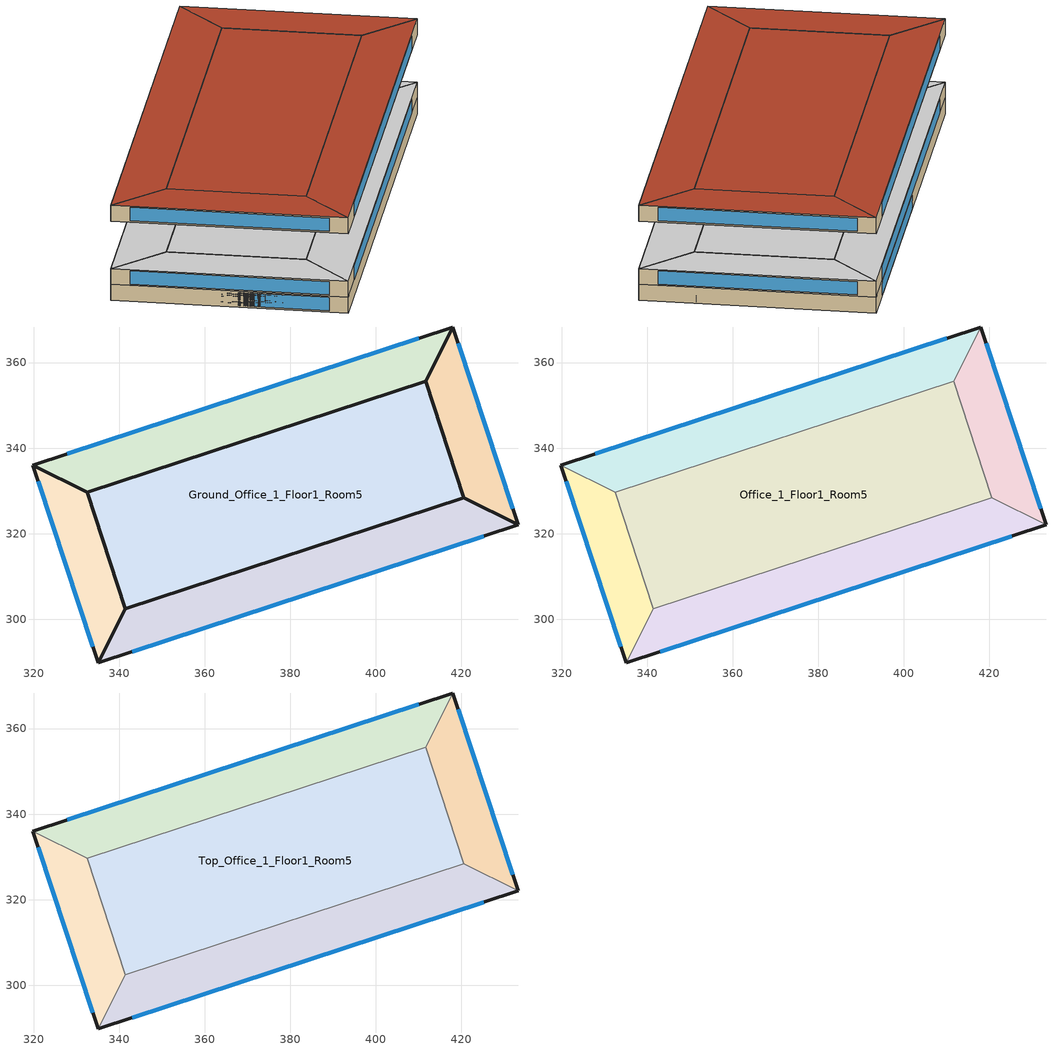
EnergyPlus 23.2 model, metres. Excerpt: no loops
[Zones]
Ground_Office_1_Floor1_Room1
 floor ground (Typical Insulated Carpeted 8in Slab Floor-R5): 418.04,368.29 433.24,322.07 420.61,328.45 411.66,355.67 z0
 wall ground (Generic Interior Wall): 418.04,368.29 411.66,355.67 420.61,328.45 433.24,322.07 z0:3.5
 wall ground (Typical Insulated Steel Framed Exterior Wall-R19): 433.24,322.07 418.04,368.29 z0:3.5
 window inside (U 0.48 SHGC 0.40 Dbl Ref-D Clr 6mm/13mm): 431.99,325.84 419.28,364.52 z0.29:3.21
 ceiling ground (Generic Interior Ceiling): 418.04,368.29 411.66,355.67 420.61,328.45 433.24,322.07 z3.5
Ground_Office_1_Floor1_Room2
 floor ground (Typical Insulated Carpeted 8in Slab Floor-R5): 433.24,322.07 335.07,289.8 341.45,302.43 420.61,328.45 z0
 wall ground (Generic Interior Wall): 433.24,322.07 420.61,328.45 341.45,302.43 335.07,289.8 z0:3.5
 wall ground (Typical Insulated Steel Framed Exterior Wall-R19): 335.07,289.8 433.24,322.07 z0:3.5
 window inside (U 0.48 SHGC 0.40 Dbl Ref-D Clr 6mm/13mm): 343.09,292.44 425.22,319.43 z0.29:3.21
 ceiling ground (Generic Interior Ceiling): 341.45,302.43 335.07,289.8 433.24,322.07 420.61,328.45 z3.5
Ground_Office_1_Floor1_Room3
 floor ground (Typical Insulated Carpeted 8in Slab Floor-R5): 332.5,329.65 341.45,302.43 335.07,289.8 319.88,336.03 z0
 wall ground (Generic Interior Wall): 335.07,289.8 341.45,302.43 332.5,329.65 319.88,336.03 z0:3.5
 wall ground (Typical Insulated Steel Framed Exterior Wall-R19): 319.88,336.03 335.07,289.8 z0:3.5
 window inside (U 0.48 SHGC 0.40 Dbl Ref-D Clr 6mm/13mm): 321.12,332.25 333.83,293.58 z0.29:3.21
 ceiling ground (Generic Interior Ceiling): 319.88,336.03 335.07,289.8 341.45,302.43 332.5,329.65 z3.5
Ground_Office_1_Floor1_Room4
 floor ground (Typical Insulated Carpeted 8in Slab Floor-R5): 418.04,368.29 411.66,355.67 332.5,329.65 319.88,336.03 z0
 wall ground (Generic Interior Wall): 319.88,336.03 332.5,329.65 411.66,355.67 418.04,368.29 z0:3.5
 wall ground (Typical Insulated Steel Framed Exterior Wall-R19): 418.04,368.29 319.88,336.03 z0:3.5
 window inside (U 0.48 SHGC 0.40 Dbl Ref-D Clr 6mm/13mm): 410.02,365.66 327.89,338.66 z0.29:3.21
 ceiling ground (Generic Interior Ceiling): 319.88,336.03 332.5,329.65 411.66,355.67 418.04,368.29 z3.5
Ground_Office_1_Floor1_Room5
 floor ground (Typical Insulated Carpeted 8in Slab Floor-R5): 411.66,355.67 420.61,328.45 341.45,302.43 332.5,329.65 z0
 wall ground (Generic Interior Wall): 341.45,302.43 420.61,328.45 411.66,355.67 332.5,329.65 341.45,302.43 z0:3.5
 ceiling ground (Generic Interior Ceiling): 332.5,329.65 341.45,302.43 420.61,328.45 411.66,355.67 z3.5
Office_1_Floor1_Room1
 floor to Ground_Office_1_Floor1_Room1 (Generic Interior Floor): 418.04,368.29 433.24,322.07 420.61,328.45 411.66,355.67 z3.5
 wall outside (Typical Insulated Steel Framed Exterior Wall-R19): 433.24,322.07 418.04,368.29 z3.5:7
 wall to Office_1_Floor1_Room4 (Generic Interior Wall): 418.04,368.29 411.66,355.67 z3.5:7
 wall to Office_1_Floor1_Room5 (Generic Interior Wall): 411.66,355.67 420.61,328.45 z3.5:7
 wall to Office_1_Floor1_Room2 (Generic Interior Wall): 420.61,328.45 433.24,322.07 z3.5:7
 window (U 0.48 SHGC 0.40 Dbl Ref-D Clr 6mm/13mm): 431.99,325.84 419.28,364.52 z3.79:6.71
 ceiling adiabatic (Generic Interior Ceiling): 418.04,368.29 411.66,355.67 420.61,328.45 433.24,322.07 z7
Office_1_Floor1_Room2
 floor to Ground_Office_1_Floor1_Room2 (Generic Interior Floor): 433.24,322.07 335.07,289.8 341.45,302.43 420.61,328.45 z3.5
 wall outside (Typical Insulated Steel Framed Exterior Wall-R19): 335.07,289.8 433.24,322.07 z3.5:7
 wall to Office_1_Floor1_Room5 (Generic Interior Wall): 420.61,328.45 341.45,302.43 z3.5:7
 wall to Office_1_Floor1_Room3 (Generic Interior Wall): 341.45,302.43 335.07,289.8 z3.5:7
 window (U 0.48 SHGC 0.40 Dbl Ref-D Clr 6mm/13mm): 343.09,292.44 425.22,319.43 z3.79:6.71
 ceiling adiabatic (Generic Interior Ceiling): 341.45,302.43 335.07,289.8 433.24,322.07 420.61,328.45 z7
Office_1_Floor1_Room3
 floor to Ground_Office_1_Floor1_Room3 (Generic Interior Floor): 332.5,329.65 341.45,302.43 335.07,289.8 319.88,336.03 z3.5
 wall outside (Typical Insulated Steel Framed Exterior Wall-R19): 319.88,336.03 335.07,289.8 z3.5:7
 wall to Office_1_Floor1_Room5 (Generic Interior Wall): 341.45,302.43 332.5,329.65 z3.5:7
 wall to Office_1_Floor1_Room4 (Generic Interior Wall): 332.5,329.65 319.88,336.03 z3.5:7
 window (U 0.48 SHGC 0.40 Dbl Ref-D Clr 6mm/13mm): 321.12,332.25 333.83,293.58 z3.79:6.71
 ceiling adiabatic (Generic Interior Ceiling): 319.88,336.03 335.07,289.8 341.45,302.43 332.5,329.65 z7
Office_1_Floor1_Room4
 floor to Ground_Office_1_Floor1_Room4 (Generic Interior Floor): 418.04,368.29 411.66,355.67 332.5,329.65 319.88,336.03 z3.5
 wall outside (Typical Insulated Steel Framed Exterior Wall-R19): 418.04,368.29 319.88,336.03 z3.5:7
 wall to Office_1_Floor1_Room5 (Generic Interior Wall): 332.5,329.65 411.66,355.67 z3.5:7
 window (U 0.48 SHGC 0.40 Dbl Ref-D Clr 6mm/13mm): 410.02,365.66 327.89,338.66 z3.79:6.71
 ceiling adiabatic (Generic Interior Ceiling): 319.88,336.03 332.5,329.65 411.66,355.67 418.04,368.29 z7
Office_1_Floor1_Room5
 floor to Ground_Office_1_Floor1_Room5 (Generic Interior Floor): 411.66,355.67 420.61,328.45 341.45,302.43 332.5,329.65 z3.5
 ceiling adiabatic (Generic Interior Ceiling): 332.5,329.65 341.45,302.43 420.61,328.45 411.66,355.67 z7
Top_Office_1_Floor1_Room1
 floor adiabatic (Generic Interior Floor): 418.04,368.29 433.24,322.07 420.61,328.45 411.66,355.67 z17.5
 wall outside (Typical Insulated Steel Framed Exterior Wall-R19): 433.24,322.07 418.04,368.29 z17.5:21
 wall to Top_Office_1_Floor1_Room4 (Generic Interior Wall): 418.04,368.29 411.66,355.67 z17.5:21
 wall to Top_Office_1_Floor1_Room5 (Generic Interior Wall): 411.66,355.67 420.61,328.45 z17.5:21
 wall to Top_Office_1_Floor1_Room2 (Generic Interior Wall): 420.61,328.45 433.24,322.07 z17.5:21
 window (U 0.48 SHGC 0.40 Dbl Ref-D Clr 6mm/13mm): 431.99,325.84 419.28,364.52 z17.79:20.71
 roof outside (Typical IEAD Roof-R32): 418.04,368.29 411.66,355.67 420.61,328.45 433.24,322.07 z21
Top_Office_1_Floor1_Room2
 floor adiabatic (Generic Interior Floor): 433.24,322.07 335.07,289.8 341.45,302.43 420.61,328.45 z17.5
 wall outside (Typical Insulated Steel Framed Exterior Wall-R19): 335.07,289.8 433.24,322.07 z17.5:21
 wall to Top_Office_1_Floor1_Room5 (Generic Interior Wall): 420.61,328.45 341.45,302.43 z17.5:21
 wall to Top_Office_1_Floor1_Room3 (Generic Interior Wall): 341.45,302.43 335.07,289.8 z17.5:21
 window (U 0.48 SHGC 0.40 Dbl Ref-D Clr 6mm/13mm): 343.09,292.44 425.22,319.43 z17.79:20.71
 roof outside (Typical IEAD Roof-R32): 341.45,302.43 335.07,289.8 433.24,322.07 420.61,328.45 z21
Top_Office_1_Floor1_Room3
 floor adiabatic (Generic Interior Floor): 332.5,329.65 341.45,302.43 335.07,289.8 319.88,336.03 z17.5
 wall outside (Typical Insulated Steel Framed Exterior Wall-R19): 319.88,336.03 335.07,289.8 z17.5:21
 wall to Top_Office_1_Floor1_Room5 (Generic Interior Wall): 341.45,302.43 332.5,329.65 z17.5:21
 wall to Top_Office_1_Floor1_Room4 (Generic Interior Wall): 332.5,329.65 319.88,336.03 z17.5:21
 window (U 0.48 SHGC 0.40 Dbl Ref-D Clr 6mm/13mm): 321.12,332.25 333.83,293.58 z17.79:20.71
 roof outside (Typical IEAD Roof-R32): 319.88,336.03 335.07,289.8 341.45,302.43 332.5,329.65 z21
Top_Office_1_Floor1_Room4
 floor adiabatic (Generic Interior Floor): 418.04,368.29 411.66,355.67 332.5,329.65 319.88,336.03 z17.5
 wall outside (Typical Insulated Steel Framed Exterior Wall-R19): 418.04,368.29 319.88,336.03 z17.5:21
 wall to Top_Office_1_Floor1_Room5 (Generic Interior Wall): 332.5,329.65 411.66,355.67 z17.5:21
 window (U 0.48 SHGC 0.40 Dbl Ref-D Clr 6mm/13mm): 410.02,365.66 327.89,338.66 z17.79:20.71
 roof outside (Typical IEAD Roof-R32): 319.88,336.03 332.5,329.65 411.66,355.67 418.04,368.29 z21
Top_Office_1_Floor1_Room5
 floor adiabatic (Generic Interior Floor): 411.66,355.67 420.61,328.45 341.45,302.43 332.5,329.65 z17.5
 roof outside (Typical IEAD Roof-R32): 332.5,329.65 341.45,302.43 420.61,328.45 411.66,355.67 z21
[Building]
Office 1: North Axis {deg}=0; Terrain=City; Solar Distribution=FullExterior
[Site:Location]
Site 1: Latitude {deg}=0; Longitude {deg}=0; Time Zone {hr}=0; Elevation {m}=0
[Site:WaterMainsTemperature]
Calculation Method=CorrelationFromWeatherFile
[SizingPeriod:DesignDay] Day of Month=21; Dry-Bulb Temperature Range Modifier Type=DefaultMultipliers; Barometric Pressure {Pa}=98769; Rain Indicator=No; Snow Indicator=No; Daylight Saving Time Indicator=No; Begin Environment Reset Mode=FullResetAtBeginEnvironment
Name | Month | Day Type | Maximum Dry-Bulb Temperature {C} | Daily Dry-Bulb Temperature Range {deltaC} | Humidity Condition Type | Wetbulb or DewPoint at Maximum Dry-Bulb {C} | Wind Speed {m/s} | Wind Direction {deg} | Solar Model Indicator | ASHRAE Clear Sky Optical Depth for Beam Irradiance (taub) | ASHRAE Clear Sky Optical Depth for Diffuse Irradiance (taud) | Enthalpy at Maximum Dry-Bulb {J/kg} | Sky Clearness
Buffalo Ann Clg .4% Condns DB=>MWB | 7 | SummerDesignDay | 30.3 | 9.3 | Wetbulb | 21.8 | 5.7 | 240 | ASHRAETau | 0.462 | 2.001
Buffalo Ann Clg .4% Condns DP=>MDB | 7 | SummerDesignDay | 26.2 | 9.3 | Dewpoint | 22.4 | 5.7 | 240 | ASHRAETau | 0.462 | 2.001
Buffalo Ann Clg .4% Condns Enth=>MDB | 7 | SummerDesignDay | 27.9 | 9.3 | Enthalpy |  | 5.7 | 240 | ASHRAETau | 0.462 | 2.001 | 72100
Buffalo Ann Clg .4% Condns WB=>MDB | 7 | SummerDesignDay | 27.8 | 9.3 | Wetbulb | 23.8 | 5.7 | 240 | ASHRAETau | 0.462 | 2.001
Buffalo Ann Htg 99.6% Condns DB | 1 | WinterDesignDay | -16.3 | 0 | Wetbulb | -16.3 | 5.1 | 270 | ASHRAEClearSky |  |  |  | 0
Buffalo Ann Htg Wind 99.6% Condns WS=>MCDB | 1 | WinterDesignDay | -2.3 | 0 | Wetbulb | -2.3 | 15.7 | 270 | ASHRAEClearSky |  |  |  | 0
Buffalo Ann Hum_n 99.6% Condns DP=>MCDB | 1 | WinterDesignDay | -15.5 | 0 | Dewpoint | -20.4 | 5.1 | 270 | ASHRAEClearSky |  |  |  | 0
[Material] Thermal Absorptance=0.9
Name | Roughness | Thickness {m} | Conductivity {W/m-K} | Density {kg/m3} | Specific Heat {J/kg-K} | Solar Absorptance | Visible Absorptance
25mm Stucco | Smooth | 0.0254 | 0.719518 | 1856 | 839.458 | 0.7 | 0.7
5/8 in. Gypsum Board | MediumSmooth | 0.0159 | 0.159893 | 800.002 | 1089.3 | 0.7 | 0.7
8 in. Normalweight Concrete Floor | MediumRough | 0.2032 | 2.30846 | 2322.01 | 831.464 | 0.7 | 0.7
Generic Acoustic Tile | MediumSmooth | 0.02 | 0.06 | 368 | 590 | 0.2 | 0.2
Generic Ceiling Air Gap | Smooth | 0.1 | 0.556 | 1.28 | 1000 | 0.7 | 0.7
Generic Gypsum Board | MediumSmooth | 0.0127 | 0.16 | 800 | 1090 | 0.5 | 0.5
Generic LW Concrete | MediumRough | 0.1 | 0.53 | 1280 | 840 | 0.8 | 0.8
Generic Wall Air Gap | Smooth | 0.1 | 0.667 | 1.28 | 1000 | 0.7 | 0.7
Metal Roof Surface | Smooth | 0.0008 | 45.2497 | 7824.02 | 499.678 | 0.7 | 0.7
Roof Membrane | VeryRough | 0.0095 | 0.159893 | 1121.29 | 1459.06 | 0.7 | 0.7
[Material:NoMass] Thermal Absorptance=0.9; Solar Absorptance=0.7
Name | Roughness | Thermal Resistance {m2-K/W} | Visible Absorptance
Typical Carpet Pad | VeryRough | 0.21648 | 0.8
Typical Insulation-R17 | MediumSmooth | 2.99387 | 0.7
Typical Insulation-R31 | MediumSmooth | 5.45942 | 0.7
Typical Insulation-R4 | MediumSmooth | 0.704441 | 0.7
[WindowMaterial:Gas]
AIR 13MM: Gas Type=Air; Thickness {m}=0.0127
[WindowMaterial:Glazing] Optical Data Type=SpectralAverage; Thickness {m}=0.006; Infrared Transmittance at Normal Incidence=0; Front Side Infrared Hemispherical Emissivity=0.84; Conductivity {W/m-K}=0.899398; Dirt Correction Factor for Solar and Visible Transmittance=1; Solar Diffusing=No
Name | Solar Transmittance at Normal Incidence | Front Side Solar Reflectance at Normal Incidence | Back Side Solar Reflectance at Normal Incidence | Visible Transmittance at Normal Incidence | Front Side Visible Reflectance at Normal Incidence | Back Side Visible Reflectance at Normal Incidence | Back Side Infrared Hemispherical Emissivity
CLEAR 6MM | 0.775 | 0.071 | 0.071 | 0.881 | 0.08 | 0.08 | 0.84
REF D CLEAR 6MM | 0.429 | 0.308 | 0.379 | 0.334 | 0.453 | 0.505 | 0.82
[Construction]
Generic Interior Ceiling: Generic LW Concrete, Generic Ceiling Air Gap, Generic Acoustic Tile
Generic Interior Floor: Generic Acoustic Tile, Generic Ceiling Air Gap, Generic LW Concrete
Generic Interior Wall: Generic Gypsum Board, Generic Wall Air Gap, Generic Gypsum Board
Typical IEAD Roof-R32: Roof Membrane, Typical Insulation-R31, Metal Roof Surface
Typical Insulated Carpeted 8in Slab Floor-R5: Typical Insulation-R4, 8 in. Normalweight Concrete Floor, Typical Carpet Pad
Typical Insulated Steel Framed Exterior Wall-R19: 25mm Stucco, 5/8 in. Gypsum Board, Typical Insulation-R17, 5/8 in. Gypsum Board
U 0.48 SHGC 0.40 Dbl Ref-D Clr 6mm/13mm: REF D CLEAR 6MM, AIR 13MM, CLEAR 6MM
[Zone] Ceiling Height {m}=3.5; Part of Total Floor Area=Yes
Name | Multiplier | Volume {m3}
Ground_Office_1_Floor1_Room1; Ground_Office_1_Floor1_Room3; Top_Office_1_Floor1_Room1; Top_Office_1_Floor1_Room3 | 1 | 1352.99
Ground_Office_1_Floor1_Room2; Ground_Office_1_Floor1_Room4; Top_Office_1_Floor1_Room2; Top_Office_1_Floor1_Room4 | 1 | 3266.6
Ground_Office_1_Floor1_Room5; Top_Office_1_Floor1_Room5 | 1 | 8358.06
Office_1_Floor1_Room1; Office_1_Floor1_Room3 | 4 | 1352.99
Office_1_Floor1_Room2; Office_1_Floor1_Room4 | 4 | 3266.6
Office_1_Floor1_Room5 | 4 | 8358.06
[Space] Space Type=MediumOffice Building
Name | Zone
Ground_Office_1_Floor1_Room1_Space | Ground_Office_1_Floor1_Room1
Ground_Office_1_Floor1_Room2_Space | Ground_Office_1_Floor1_Room2
Ground_Office_1_Floor1_Room3_Space | Ground_Office_1_Floor1_Room3
Ground_Office_1_Floor1_Room4_Space | Ground_Office_1_Floor1_Room4
Ground_Office_1_Floor1_Room5_Space | Ground_Office_1_Floor1_Room5
Office_1_Floor1_Room1_Space | Office_1_Floor1_Room1
Office_1_Floor1_Room2_Space | Office_1_Floor1_Room2
Office_1_Floor1_Room3_Space | Office_1_Floor1_Room3
Office_1_Floor1_Room4_Space | Office_1_Floor1_Room4
Office_1_Floor1_Room5_Space | Office_1_Floor1_Room5
Top_Office_1_Floor1_Room1_Space | Top_Office_1_Floor1_Room1
Top_Office_1_Floor1_Room2_Space | Top_Office_1_Floor1_Room2
Top_Office_1_Floor1_Room3_Space | Top_Office_1_Floor1_Room3
Top_Office_1_Floor1_Room4_Space | Top_Office_1_Floor1_Room4
Top_Office_1_Floor1_Room5_Space | Top_Office_1_Floor1_Room5
[SpaceList]
MediumOffice Building: Ground_Office_1_Floor1_Room1_Space, Ground_Office_1_Floor1_Room2_Space, Top_Office_1_Floor1_Room1_Space, Ground_Office_1_Floor1_Room3_Space, Ground_Office_1_Floor1_Room5_Space, Ground_Office_1_Floor1_Room4_Space, Office_1_Floor1_Room1_Space, Office_1_Floor1_Room2_Space, Top_Office_1_Floor1_Room3_Space, Office_1_Floor1_Room3_Space, Office_1_Floor1_Room4_Space, Office_1_Floor1_Room5_Space, Top_Office_1_Floor1_Room2_Space, Top_Office_1_Floor1_Room4_Space, Top_Office_1_Floor1_Room5_Space
[Lights]
MediumOffice Building_Lighting: Zone or ZoneList or Space or SpaceList=MediumOffice Building; Schedule=MediumOffice Building_Lighting Schedule; Design Level Calculation Method=Watts/Area; Watts per Zone Floor Area {W/m2}=6.68315; Return Air Fraction=0; Fraction Radiant=0.7; Fraction Visible=0.2; Fraction Replaceable=1
[People]
MediumOffice Building_People: Zone or ZoneList or Space or SpaceList=MediumOffice Building; Number of People Schedule=MediumOffice Building_People_Occ Schedule; Number of People Calculation Method=People/Area; People per Floor Area {person/m2}=0.0711847; Fraction Radiant=0.3; Activity Level Schedule=MediumOffice Building_People_Act Schedule
[ElectricEquipment]
MediumOffice Building_Electric Equipment: Zone or ZoneList or Space or SpaceList=MediumOffice Building; Schedule=MediumOffice Building_Electric Equipment Schedule; Design Level Calculation Method=Watts/Area; Watts per Zone Floor Area {W/m2}=7.54366; Fraction Latent=0; Fraction Radiant=0.5; Fraction Lost=0
[ZoneInfiltration:DesignFlowRate]
MediumOffice Building_Infiltration: Zone or ZoneList or Space or SpaceList=MediumOffice Building; Schedule=MediumOffice Building_Infiltration Schedule; Design Flow Rate Calculation Method=Flow/ExteriorArea; Flow Rate per Exterior Surface Area {m3/s-m2}=0.000226568; Constant Term Coefficient=1; Temperature Term Coefficient=0; Velocity Term Coefficient=0
[AvailabilityManager:NightCycle]
Availability Manager Night Cycle 1: Applicability Schedule=Always On Discrete; Fan Schedule=Always On Discrete; Control Type=CycleOnAny; Thermostat Tolerance {deltaC}=1; Cycling Run Time Control Type=FixedRunTime; Cycling Run Time {s}=1800
[AvailabilityManager:Scheduled]
15 Zone VAV OA System Availability Manager: Schedule=Always On Discrete
[Schedule:Day:Interval]
MediumOffice Building_Lighting Schedule_Sunday: No, 06:00, 0.05, 18:00, 0.0431163, 24:00, 0.05
Schedule Day 9: No, 05:00, 0.05, 06:00, 0.1, 07:00, 0.0862326, 08:00, 0.258698, 17:00, 0.776093, 18:00, 0.431163, 20:00, 0.258698, 22:00, 0.172465, 23:00, 0.0862326, 24:00, 0.0431163
Schedule Day 10; MediumOffice Building_Lighting Schedule_Hol 1: No, 06:00, 0.05, 08:00, 0.0862326, 12:00, 0.258698, 17:00, 0.129349, 19:00, 0.0431163, 24:00, 0.05
MediumOffice Building_Lighting Schedule_SmrDsn 1; MediumOffice Building_Electric Equipment Schedule_SmrDsn 1; MediumOffice Building_Infiltration Schedule_Hol 1; MediumOffice Building_Infiltration Schedule_Sunday: No, 24:00, 1
MediumOffice Building_Lighting Schedule_WntrDsn 1; MediumOffice Building_People_Occ Schedule_WntrDsn 1; MediumOffice Building_Electric Equipment Schedule_WntrDsn 1: No, 24:00, 0
MediumOffice Building_People_Occ Schedule_Sunday; MediumOffice Building_People_Occ Schedule_Hol 1: No, 06:00, 0, 18:00, 0.05, 24:00, 0
Schedule Day 3: No, 06:00, 0, 07:00, 0.1, 08:00, 0.2, 12:00, 0.95, 13:00, 0.5, 17:00, 0.95, 18:00, 0.3, 22:00, 0.1, 24:00, 0.05
Schedule Day 4: No, 06:00, 0, 08:00, 0.1, 12:00, 0.3, 17:00, 0.1, 19:00, 0.05, 24:00, 0
MediumOffice Building_People_Occ Schedule_SmrDsn 1: No, 06:00, 0, 22:00, 1, 24:00, 0.05
MediumOffice Building_People_Act Schedule_Sunday; MediumOffice Building_People_Act Schedule_SmrDsn 1; MediumOffice Building_People_Act Schedule_WntrDsn 1; MediumOffice Building_People_Act Schedule_Hol 1: No, 24:00, 120
MediumOffice Building_Electric Equipment Schedule_Sunday: No, 06:00, 0.230755, 18:00, 0.288107, 24:00, 0.230755
Schedule Day 7: No, 06:00, 0.307674, 08:00, 0.381235, 12:00, 0.857778, 13:00, 0.76247, 17:00, 0.857778, 18:00, 0.476543, 24:00, 0.381235
Schedule Day 8; MediumOffice Building_Electric Equipment Schedule_Hol 1: No, 06:00, 0.230755, 08:00, 0.381235, 12:00, 0.476543, 17:00, 0.33358, 19:00, 0.285926, 24:00, 0.230755
MediumOffice Building_Infiltration Schedule_SmrDsn 1; Schedule Day 11: No, 06:00, 1, 22:00, 0.25, 24:00, 1
MediumOffice Building_Infiltration Schedule_WntrDsn 1; Schedule Day 12: No, 06:00, 1, 18:00, 0.25, 24:00, 1
[Schedule:Week:Daily]
MediumOffice Building_Lighting Schedule Week Rule - Jan1-Dec31: MediumOffice Building_Lighting Schedule_Sunday, Schedule Day 9, Schedule Day 9, Schedule Day 9, Schedule Day 9, Schedule Day 9, Schedule Day 10, MediumOffice Building_Lighting Schedule_Hol 1, MediumOffice Building_Lighting Schedule_SmrDsn 1, MediumOffice Building_Lighting Schedule_WntrDsn 1, MediumOffice Building_Lighting Schedule_Sunday, MediumOffice Building_Lighting Schedule_Sunday
MediumOffice Building_People_Occ Schedule Week Rule - Jan1-Dec31: MediumOffice Building_People_Occ Schedule_Sunday, Schedule Day 3, Schedule Day 3, Schedule Day 3, Schedule Day 3, Schedule Day 3, Schedule Day 4, MediumOffice Building_People_Occ Schedule_Hol 1, MediumOffice Building_People_Occ Schedule_SmrDsn 1, MediumOffice Building_People_Occ Schedule_WntrDsn 1, MediumOffice Building_People_Occ Schedule_Sunday, MediumOffice Building_People_Occ Schedule_Sunday
MediumOffice Building_People_Act Schedule Week Rule - Jan1-Dec31: MediumOffice Building_People_Act Schedule_Sunday, MediumOffice Building_People_Act Schedule_Sunday, MediumOffice Building_People_Act Schedule_Sunday, MediumOffice Building_People_Act Schedule_Sunday, MediumOffice Building_People_Act Schedule_Sunday, MediumOffice Building_People_Act Schedule_Sunday, MediumOffice Building_People_Act Schedule_Sunday, MediumOffice Building_People_Act Schedule_Hol 1, MediumOffice Building_People_Act Schedule_SmrDsn 1, MediumOffice Building_People_Act Schedule_WntrDsn 1, MediumOffice Building_People_Act Schedule_Sunday, MediumOffice Building_People_Act Schedule_Sunday
MediumOffice Building_Electric Equipment Schedule Week Rule - Jan1-Dec31: MediumOffice Building_Electric Equipment Schedule_Sunday, Schedule Day 7, Schedule Day 7, Schedule Day 7, Schedule Day 7, Schedule Day 7, Schedule Day 8, MediumOffice Building_Electric Equipment Schedule_Hol 1, MediumOffice Building_Electric Equipment Schedule_SmrDsn 1, MediumOffice Building_Electric Equipment Schedule_WntrDsn 1, MediumOffice Building_Electric Equipment Schedule_Sunday, MediumOffice Building_Electric Equipment Schedule_Sunday
MediumOffice Building_Infiltration Schedule Week Rule - Jan1-Dec31: MediumOffice Building_Infiltration Schedule_Sunday, Schedule Day 11, Schedule Day 11, Schedule Day 11, Schedule Day 11, Schedule Day 11, Schedule Day 12, MediumOffice Building_Infiltration Schedule_Hol 1, MediumOffice Building_Infiltration Schedule_SmrDsn 1, MediumOffice Building_Infiltration Schedule_WntrDsn 1, MediumOffice Building_Infiltration Schedule_Sunday, MediumOffice Building_Infiltration Schedule_Sunday
[Schedule:Year]
MediumOffice Building_Lighting Schedule: MediumOffice Building_Lighting Schedule Week Rule - Jan1-Dec31, 1, 1, 12, 31
MediumOffice Building_People_Occ Schedule: MediumOffice Building_People_Occ Schedule Week Rule - Jan1-Dec31, 1, 1, 12, 31
MediumOffice Building_People_Act Schedule: MediumOffice Building_People_Act Schedule Week Rule - Jan1-Dec31, 1, 1, 12, 31
MediumOffice Building_Electric Equipment Schedule: MediumOffice Building_Electric Equipment Schedule Week Rule - Jan1-Dec31, 1, 1, 12, 31
MediumOffice Building_Infiltration Schedule: MediumOffice Building_Infiltration Schedule Week Rule - Jan1-Dec31, 1, 1, 12, 31
[Schedule:Constant]
Always On Discrete: Hourly Value=1
